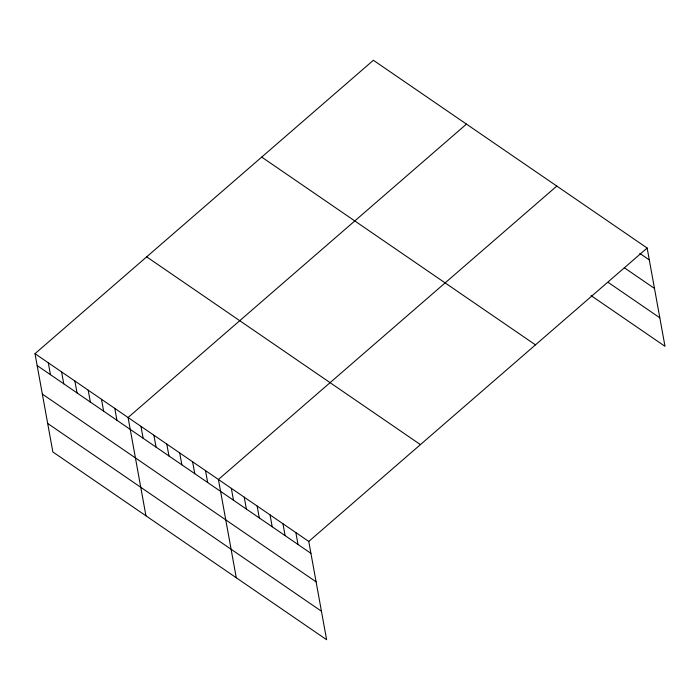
<?xml version="1.0" encoding="UTF-8"?>
<svg xmlns="http://www.w3.org/2000/svg" width="700" height="700" viewBox="0 0 700 700"><rect width="100%" height="100%" fill="white"/><g stroke="black" fill="none" stroke-linecap="round" stroke-linejoin="round"><path stroke-width="1.05" d="M35 353.675L308.761 541.441L326.62 639.73L52.859 451.964L35 353.675L373.38 60.27L647.141 248.036L665 346.325L591.01 295.575M466.454 124.11L128.082 417.515L145.941 515.804M556.798 186.077L218.418 479.483L236.276 577.762M308.761 541.441L647.141 248.036M639.835 253.435L649.303 259.928M624.365 267.785L654.483 288.435M608.195 282.406L659.82 317.809M261.713 157.097L535.474 344.864M146.668 256.856L420.42 444.614M37.161 365.566L310.922 553.332M42.341 394.082L316.102 581.84M47.679 423.456L321.44 611.214M295.855 532.586L298.016 544.477M282.949 523.74L285.11 535.631M270.043 514.885L272.204 526.776M257.136 506.039L259.297 517.921M244.23 497.184L246.391 509.075M231.324 488.329L233.485 500.22M205.511 470.627L207.673 482.519M192.605 461.773L194.766 473.664M179.699 452.926L181.86 464.817M166.793 444.071L168.954 455.963M153.886 435.225L156.048 447.108M140.98 426.37L143.141 438.261M114.782 408.398L116.944 420.289M101.483 399.28L103.644 411.171M88.191 390.154L90.353 402.045M74.891 381.036L77.053 392.928M61.591 371.919L63.752 383.81M48.3 362.801L50.461 374.692"/></g></svg>
